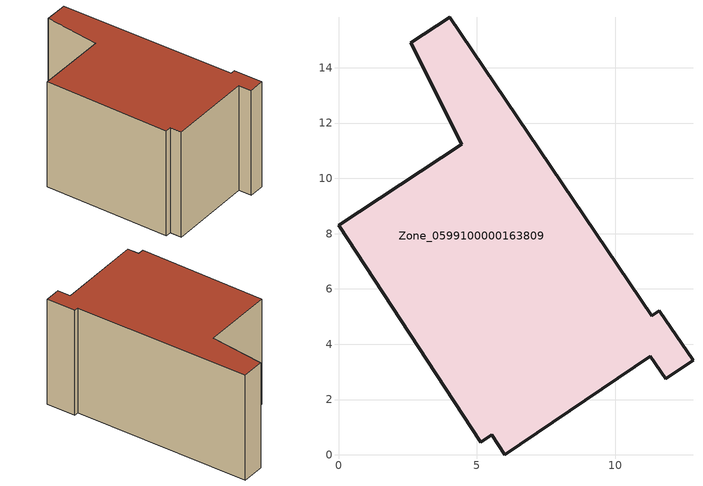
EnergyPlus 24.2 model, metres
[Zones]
Zone_0599100000163809
 floor ground (C_G): 11.33,5.03 11.6,5.22 12.82,3.43 11.84,2.76 11.28,3.56 6.02,0 5.54,0.72 5.14,0.46 0,8.3 4.46,11.24 2.61,14.91 4.02,15.83 z0
 wall outside (C_F): 6.02,0 11.28,3.56 11.84,2.76 12.82,3.43 11.6,5.22 11.33,5.03 4.02,15.83 2.61,14.91 4.46,11.24 0,8.3 5.14,0.46 5.54,0.72 6.02,0 z0:8.15
 roof outside (C_R): 11.33,5.03 4.02,15.83 2.61,14.91 4.46,11.24 0,8.3 5.14,0.46 5.54,0.72 6.02,0 11.28,3.56 11.84,2.76 12.82,3.43 11.6,5.22 z8.15
[BUILDING]
Pand.0599100000163809: North Axis=0; Terrain=City; Loads Convergence Tolerance Value=0.04; Temperature Convergence Tolerance Value=0.4; Solar Distribution=FullExterior; Maximum Number of Warmup Days=25; Minimum Number of Warmup Days=1
[Site:Location]
Rotterdam.The.Hague.AP_ZH_NLD Design_Conditions: Latitude=51.96; Longitude=4.45; Time Zone=1; Elevation=-4.5
[SITE:GROUNDTEMPERATURE:BUILDINGSURFACE]
18, 18, 18, 18, 18, 18, 18, 18, 18, 18, 18, 18
[MATERIAL] Thermal Absorptance=0.9; Solar Absorptance=0.7; Visible Absorptance=0.7
Name | Roughness | Thickness | Conductivity | Density | Specific Heat
G.TC.1965-1974 | MediumSmooth | 0.15 | 0.882353 | 540 | 1210
F.TC.1965-1974 | Rough | 0.3 | 0.697674 | 1920 | 840
R.TC.1965-1974 | MediumRough | 0.2 | 0.232558 | 1500 | 1000
[CONSTRUCTION]
C_G: G.TC.1965-1974
C_F: F.TC.1965-1974
C_R: R.TC.1965-1974
[ZONE]
Zone_0599100000163809: Type=1; Multiplier=1; Ceiling Height=Autocalculate; Volume=Autocalculate; Floor Area=autocalculate; Part of Total Floor Area=Yes
[ZONEINFILTRATION:DESIGNFLOWRATE]
Infil_Zone_0599100000163809: Zone or ZoneList or Space or SpaceList=Zone_0599100000163809; Schedule=AlwaysOn; Design Flow Rate Calculation Method=Flow/Area; Flow Rate per Floor Area=0.003; Constant Term Coefficient=1; Temperature Term Coefficient=0; Velocity Term Coefficient=0; Velocity Squared Term Coefficient=0
[HVACTEMPLATE:ZONE:IDEALLOADSAIRSYSTEM]
Zone_0599100000163809: Maximum Heating Supply Air Temperature=50; Minimum Cooling Supply Air Temperature=13; Maximum Heating Supply Air Humidity Ratio=0.0156; Minimum Cooling Supply Air Humidity Ratio=0.0077; Heating Limit=NoLimit; Cooling Limit=NoLimit; Dehumidification Control Type=ConstantSensibleHeatRatio; Cooling Sensible Heat Ratio=0.7; Dehumidification Setpoint=60; Humidification Control Type=None; Humidification Setpoint=30; Outdoor Air Method=None; Outdoor Air Flow Rate per Person=0.00944; Outdoor Air Flow Rate per Zone Floor Area=0; Outdoor Air Flow Rate per Zone=0; Demand Controlled Ventilation Type=None; Outdoor Air Economizer Type=NoEconomizer; Heat Recovery Type=None; Sensible Heat Recovery Effectiveness=0.7; Latent Heat Recovery Effectiveness=0.65
[ZONECONTROL:THERMOSTAT]
ThermostatControl_Zone_0599100000163809: Zone or ZoneList=Zone_0599100000163809; Control Type Schedule=DualSetpointControlType; Control 1=Thermostat_Zone_0599100000163809; Temperature Difference Between Cutout And Setpoint=0
[THERMOSTATSETPOINT:DUALSETPOINT]
Thermostat_Zone_0599100000163809: Heating Setpoint Temperature Schedule=HeatingSetpoint_Zone_0599100000163809; Cooling Setpoint Temperature Schedule=CoolingSetpoint_Zone_0599100000163809
[SCHEDULE:COMPACT]
HeatingSetpoint_Zone_0599100000163809: Through: 12/31, For: AllDays, Until: 24:00, 21
CoolingSetpoint_Zone_0599100000163809: Through: 12/31, For: AllDays, Until: 24:00, 24
DualSetpointControlType: Through: 12/31, For: AllDays, Until: 24:00, 4
AlwaysOn: Through: 12/31, For: AllDays, Until: 24:00, 1
